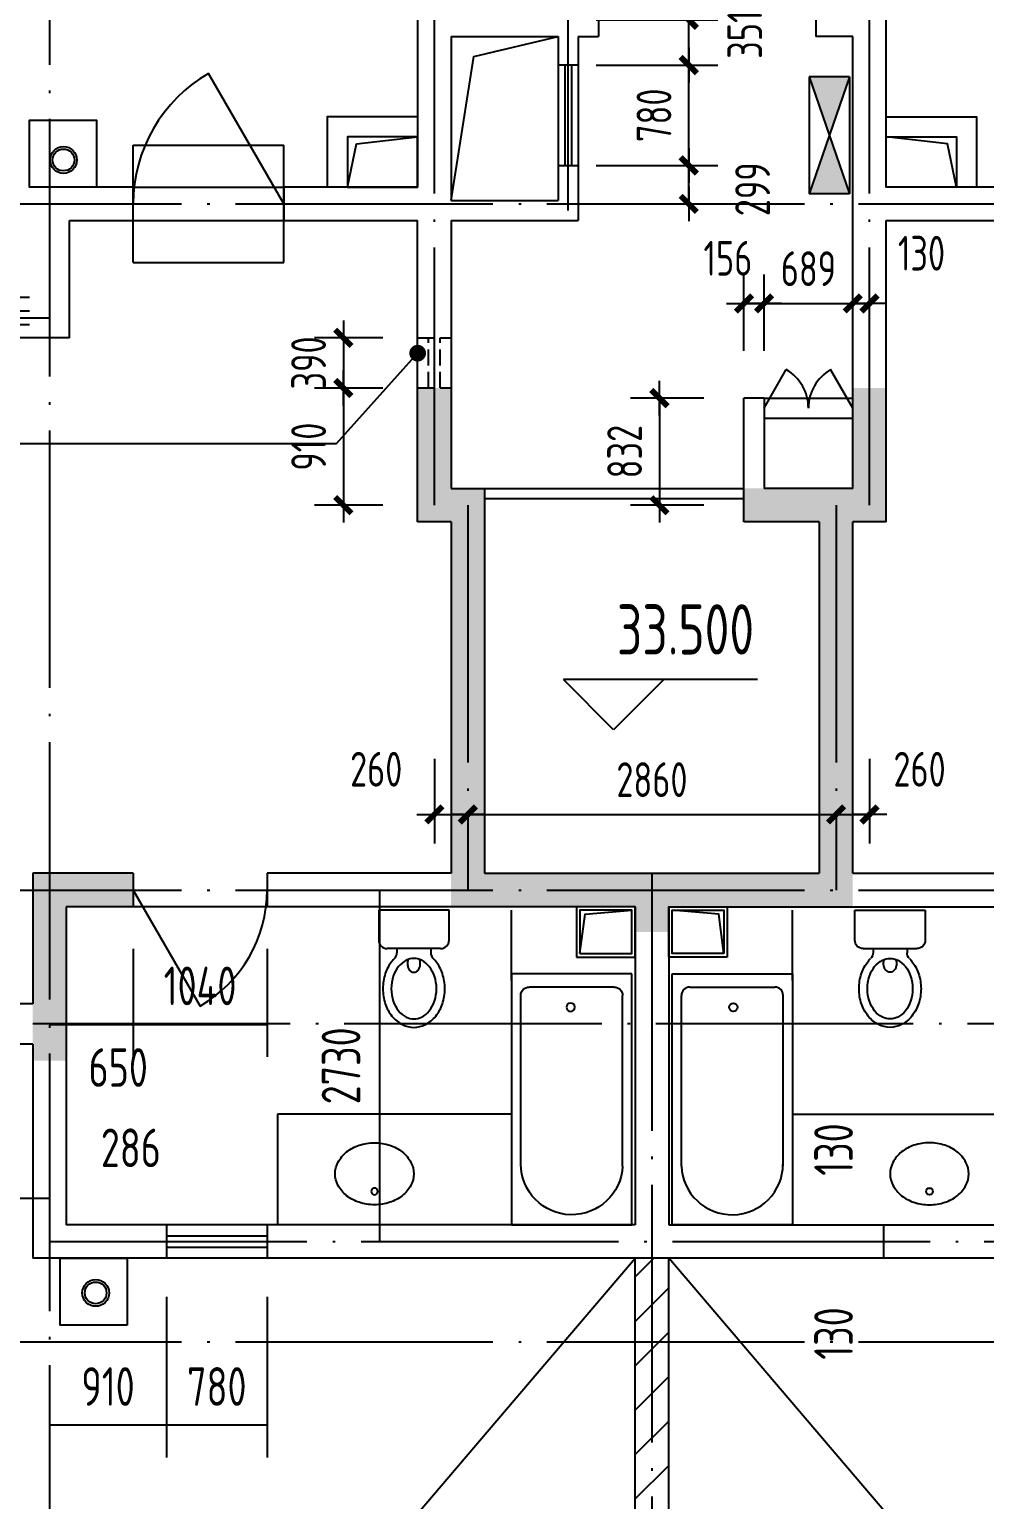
# Model space of a CAD drawing. Extents: x -726032 to 135930, y -151624 to 587044.
# Drawn here: x -586080 to -578660, y 499528 to 510948 of the extents above; entities that cross this region are included whole.
import ezdxf
from ezdxf.enums import TextEntityAlignment as Align

# ---------------------------------------------------------------- set-up
doc = ezdxf.new("R2010")
doc.units = 0
doc.header["$LTSCALE"] = 1000
doc.header["$MEASUREMENT"] = 0
doc.linetypes.add('DASH', pattern=[0.35, 0.25, -0.1])
doc.linetypes.add('DOTE', pattern=[2.42, 2, -0.2, 0.02, -0.2])
doc.layers.get('0').update_dxf_attribs({"linetype": 'CONTINUOUS'})
doc.layers.get('DEFPOINTS').update_dxf_attribs({"color": 1, "linetype": 'CONTINUOUS'})
for name, color, linetype in [('COLUMN', 170, 'CONTINUOUS'), ('DOTE', 8, 'DOTE'), ('GROUND', 45, 'CONTINUOUS'), ('JIAJU', 252, 'CONTINUOUS'), ('LVTRY', 6, 'CONTINUOUS'), ('PUB_DIM', 245, 'CONTINUOUS'), ('ROOF', 4, 'CONTINUOUS'), ('STAIR', 42, 'CONTINUOUS'), ('WALL', 255, 'CONTINUOUS'), ('WINDOW', 155, 'CONTINUOUS'), ('WINDOW_TEXT', 7, 'CONTINUOUS'), ('引线', 213, 'CONTINUOUS'), ('排水', 245, 'CONTINUOUS'), ('雨水管', 20, 'CONTINUOUS')]:
    doc.layers.add(name, color=color, linetype=linetype)
doc.styles.add('DIM_FONT', font='isocp.shx', dxfattribs={"width": 0.8})
doc.styles.add('SIMPLEX', font='SIMPLEX.SHX')
doc.dimstyles.new('AXIS', dxfattribs={"dimtxt": 300, "dimasz": 1, "dimexe": 250, "dimexo": 300, "dimgap": 150, "dimtad": 1, "dimdec": 0, "dimzin": 0, "dimdsep": 46, "dimtxsty": 'DIM_FONT', "dimcen": 0.09, "dimse1": 1, "dimse2": 1, "dimclrt": 142, "dimadec": 0, "dimazin": 0, "dimtfac": 1, "dimtdec": 0, "dimtix": 1, "dimtmove": 2, "dimatfit": 3, "dimfxl": 1, "dimtolj": 1, "dimtzin": 0, "dimarcsym": 0})
doc.dimstyles.new('DIMA', dxfattribs={"dimtxt": 300, "dimasz": 1, "dimexe": 250, "dimexo": 300, "dimgap": 150, "dimtad": 1, "dimdec": 0, "dimzin": 0, "dimdsep": 46, "dimtxsty": 'DIM_FONT', "dimcen": 0.09, "dimse1": 1, "dimclrt": 142, "dimadec": 0, "dimazin": 0, "dimtfac": 1, "dimtdec": 0, "dimtix": 1, "dimtmove": 2, "dimatfit": 3, "dimfxl": 1, "dimtolj": 1, "dimtzin": 0, "dimarcsym": 0})
doc.dimstyles.new('DIMB', dxfattribs={"dimtxt": 300, "dimasz": 1, "dimexe": 250, "dimexo": 300, "dimgap": 150, "dimtad": 1, "dimdec": 0, "dimzin": 0, "dimdsep": 46, "dimtxsty": 'DIM_FONT', "dimcen": 0.09, "dimse2": 1, "dimclrt": 142, "dimadec": 0, "dimazin": 0, "dimtfac": 1, "dimtdec": 0, "dimtix": 1, "dimtmove": 2, "dimatfit": 3, "dimfxl": 1, "dimtolj": 1, "dimtzin": 0, "dimarcsym": 0})
doc.dimstyles.new('DIMN', dxfattribs={"dimtxt": 300, "dimasz": 1, "dimexe": 250, "dimexo": 300, "dimgap": 150, "dimtad": 1, "dimdec": 0, "dimzin": 0, "dimdsep": 46, "dimtxsty": 'DIM_FONT', "dimcen": 0.09, "dimclrt": 142, "dimadec": 0, "dimazin": 0, "dimtfac": 1, "dimtdec": 0, "dimtix": 1, "dimtmove": 2, "dimatfit": 3, "dimfxl": 1, "dimtolj": 1, "dimtzin": 0, "dimarcsym": 0})

# ---------------------------------------------------------------- blocks, each defined once
blk = doc.blocks.new('_DIMX')
blk.add_line((-150, 0), (150, 0))
at = {"const_width": 50}
blk.add_lwpolyline([(-70, -70), (70, 70)], dxfattribs=at)
blk = doc.blocks.new('*D1623')
at = {"layer": 'DEFPOINTS', "color": 0, "transparency": 16777216}
for p in [(-579554, 508819), (-579684, 508182), (-579554, 508182)]:
    blk.add_point(p, dxfattribs=at)
at = {"layer": 'PUB_DIM', "color": 0, "lineweight": -2, "transparency": 16777216}
for p, q in [((-579554, 508452), (-579554, 509044)), ((-579685, 508819), (-579686, 508819)), ((-579684, 508819), (-579554, 508819)), ((-579553, 508819), (-579552, 508819))]:
    blk.add_line(p, q, dxfattribs=at)
at = {"layer": 'PUB_DIM', "color": 0, "lineweight": -2, "transparency": 16777216, "xscale": 0.9, "yscale": 0.9, "zscale": 0.9}
blk.add_blockref('_DIMX', (-579684, 508819), dxfattribs=at)
at = {"layer": 'PUB_DIM', "color": 0, "lineweight": -2, "transparency": 16777216, "xscale": 0.9, "yscale": 0.9, "zscale": 0.9, "rotation": 180}
blk.add_blockref('_DIMX', (-579554, 508819), dxfattribs=at)
at = {"layer": 'PUB_DIM', "color": 142, "transparency": 16777216, "insert": (-579150, 509209), "char_height": 270, "attachment_point": 5, "style": 'DIM_FONT'}
blk.add_mtext('\\A1;130', dxfattribs=at)
blk = doc.blocks.new('*D341')
at = {"layer": 'DEFPOINTS', "color": 0, "transparency": 16777216}
for p in [(-579684, 508819), (-580373, 508182), (-579684, 508182)]:
    blk.add_point(p, dxfattribs=at)
at = {"layer": 'PUB_DIM', "color": 0, "lineweight": -2, "transparency": 16777216}
for p, q in [((-580373, 508452), (-580373, 509044)), ((-579684, 508452), (-579684, 509044)), ((-580372, 508819), (-579685, 508819))]:
    blk.add_line(p, q, dxfattribs=at)
at = {"layer": 'PUB_DIM', "color": 0, "lineweight": -2, "transparency": 16777216, "xscale": 0.9, "yscale": 0.9, "zscale": 0.9, "rotation": 180}
blk.add_blockref('_DIMX', (-580373, 508819), dxfattribs=at)
at = {"layer": 'PUB_DIM', "color": 0, "lineweight": -2, "transparency": 16777216, "xscale": 0.9, "yscale": 0.9, "zscale": 0.9}
blk.add_blockref('_DIMX', (-579684, 508819), dxfattribs=at)
at = {"layer": 'PUB_DIM', "color": 142, "transparency": 16777216, "insert": (-580028, 509089), "char_height": 270, "attachment_point": 5, "style": 'DIM_FONT'}
blk.add_mtext('\\A1;689', dxfattribs=at)
blk = doc.blocks.new('A$C5371541F')
at = {"layer": 'JIAJU'}
h = blk.add_hatch(color=256, dxfattribs=at)
h.paths.add_polyline_path([(0, 700), (120, 350), (240, 700)])
h.paths.add_polyline_path([(0, 0), (240, 0), (120, 350)])
for p, q in [((0, 700), (0, 0)), ((240, 700), (0, 0)), ((240, 700), (0, 700)), ((0, 700), (240, 0)), ((240, 700), (240, 0)), ((240, 0), (0, 0))]:
    blk.add_line(p, q, dxfattribs=at)
blk = doc.blocks.new('M_A0GGR')
for p, q in [((-0.5, 0), (-0.25, -0.433)), ((0.5, 0), (0.25, -0.433))]:
    blk.add_line(p, q)
for centre, start, end in [((-0.5, 0), 300, 0), ((0.5, 0), 180, 240)]:
    blk.add_arc(centre, 0.5, start, end)
blk = doc.blocks.new('*D344')
at = {"layer": 'DEFPOINTS', "color": 0, "transparency": 16777216}
for p in [(-582934, 505551), (-582674, 505551), (-582674, 504850)]:
    blk.add_point(p, dxfattribs=at)
at = {"layer": 'PUB_DIM', "color": 0, "lineweight": -2, "transparency": 16777216}
for p, q in [((-582934, 505281), (-582934, 504625)), ((-582935, 504850), (-582936, 504850)), ((-582934, 504850), (-582674, 504850)), ((-582673, 504850), (-582672, 504850))]:
    blk.add_line(p, q, dxfattribs=at)
at = {"layer": 'PUB_DIM', "color": 0, "lineweight": -2, "transparency": 16777216, "xscale": 0.9, "yscale": 0.9, "zscale": 0.9}
blk.add_blockref('_DIMX', (-582934, 504850), dxfattribs=at)
at = {"layer": 'PUB_DIM', "color": 0, "lineweight": -2, "transparency": 16777216, "xscale": 0.9, "yscale": 0.9, "zscale": 0.9, "rotation": 180}
blk.add_blockref('_DIMX', (-582674, 504850), dxfattribs=at)
at = {"layer": 'PUB_DIM', "color": 142, "transparency": 16777216, "insert": (-583386, 505201), "char_height": 270, "attachment_point": 5, "style": 'DIM_FONT'}
blk.add_mtext('\\A1;260', dxfattribs=at)
blk = doc.blocks.new('51103111123616')
for p, q in [((-300, 60), (300, 60)), ((-300, 19.8), (300, 19.8)), ((-300, -19.8), (300, -19.8)), ((-300, -60), (300, -60))]:
    blk.add_line(p, q)
at = {"style": 'SIMPLEX', "flags": 9}
blk.add_attdef('A', text='', height=1, dxfattribs=at).set_placement((0, 0), align=Align.MIDDLE)
blk = doc.blocks.new('*D1626')
at = {"layer": 'DEFPOINTS', "color": 0, "transparency": 16777216}
for p in [(-581946, 511022), (-580958, 511022), (-581946, 510671)]:
    blk.add_point(p, dxfattribs=at)
at = {"layer": 'PUB_DIM', "color": 0, "lineweight": -2, "transparency": 16777216}
for p, q in [((-581676, 511022), (-580733, 511022)), ((-580958, 510672), (-580958, 511021))]:
    blk.add_line(p, q, dxfattribs=at)
at = {"layer": 'PUB_DIM', "color": 0, "lineweight": -2, "transparency": 16777216, "xscale": 0.9, "yscale": 0.9, "zscale": 0.9}
for p, rotation in [((-580958, 511022), 90), ((-580958, 510671), 270)]:
    blk.add_blockref('_DIMX', p, dxfattribs=dict(at, rotation=rotation))
at = {"layer": 'PUB_DIM', "color": 142, "transparency": 16777216, "insert": (-580523, 510907), "char_height": 270, "attachment_point": 5, "rotation": 90, "style": 'DIM_FONT'}
blk.add_mtext('\\A1;351', dxfattribs=at)
blk = doc.blocks.new('*D1627')
at = {"layer": 'DEFPOINTS', "color": 0, "transparency": 16777216}
for p in [(-581946, 510671), (-580958, 510671), (-581946, 509891)]:
    blk.add_point(p, dxfattribs=at)
at = {"layer": 'PUB_DIM', "color": 0, "lineweight": -2, "transparency": 16777216}
for p, q in [((-581676, 510671), (-580733, 510671)), ((-580958, 509892), (-580958, 510670))]:
    blk.add_line(p, q, dxfattribs=at)
at = {"layer": 'PUB_DIM', "color": 0, "lineweight": -2, "transparency": 16777216, "xscale": 0.9, "yscale": 0.9, "zscale": 0.9}
for p, rotation in [((-580958, 510671), 90), ((-580958, 509891), 270)]:
    blk.add_blockref('_DIMX', p, dxfattribs=dict(at, rotation=rotation))
at = {"layer": 'PUB_DIM', "color": 142, "transparency": 16777216, "insert": (-581228, 510281), "char_height": 270, "attachment_point": 5, "rotation": 90, "style": 'DIM_FONT'}
blk.add_mtext('\\A1;780', dxfattribs=at)
blk = doc.blocks.new('_DBLK')
blk.add_line((-0.5, 0), (0, -0.866))
blk.add_arc((-0.5, 0), 1, 300, 0)
at = {"layer": 'WINDOW_TEXT', "style": 'SIMPLEX', "flags": 9}
blk.add_attdef('A', text='', height=1, dxfattribs=at).set_placement((0, 1.5), align=Align.MIDDLE)
blk = doc.blocks.new('*D362')
at = {"layer": 'DEFPOINTS', "color": 0, "transparency": 16777216}
for p in [(-580570, 508084), (-581186, 507252), (-580570, 507252)]:
    blk.add_point(p, dxfattribs=at)
at = {"layer": 'PUB_DIM', "color": 0, "lineweight": -2, "transparency": 16777216}
for p, q in [((-580840, 508084), (-581411, 508084)), ((-581186, 508084), (-581186, 507253)), ((-580840, 507252), (-581411, 507252))]:
    blk.add_line(p, q, dxfattribs=at)
at = {"layer": 'PUB_DIM', "color": 0, "lineweight": -2, "transparency": 16777216, "xscale": 0.9, "yscale": 0.9, "zscale": 0.9}
for p, rotation in [((-581186, 508084), 90), ((-581186, 507252), 270)]:
    blk.add_blockref('_DIMX', p, dxfattribs=dict(at, rotation=rotation))
at = {"layer": 'PUB_DIM', "color": 142, "transparency": 16777216, "insert": (-581456, 507668), "char_height": 270, "attachment_point": 5, "rotation": 90, "style": 'DIM_FONT'}
blk.add_mtext('\\A1;832', dxfattribs=at)
blk = doc.blocks.new('*D363')
at = {"layer": 'DEFPOINTS', "color": 0, "transparency": 16777216}
for p in [(-580373, 508819), (-580529, 508182), (-580373, 508182)]:
    blk.add_point(p, dxfattribs=at)
at = {"layer": 'PUB_DIM', "color": 0, "lineweight": -2, "transparency": 16777216}
for p, q in [((-580529, 508452), (-580529, 509044)), ((-580373, 508452), (-580373, 509044)), ((-580530, 508819), (-580531, 508819)), ((-580529, 508819), (-580373, 508819)), ((-580372, 508819), (-580371, 508819))]:
    blk.add_line(p, q, dxfattribs=at)
at = {"layer": 'PUB_DIM', "color": 0, "lineweight": -2, "transparency": 16777216, "xscale": 0.9, "yscale": 0.9, "zscale": 0.9}
blk.add_blockref('_DIMX', (-580529, 508819), dxfattribs=at)
at = {"layer": 'PUB_DIM', "color": 0, "lineweight": -2, "transparency": 16777216, "xscale": 0.9, "yscale": 0.9, "zscale": 0.9, "rotation": 180}
blk.add_blockref('_DIMX', (-580373, 508819), dxfattribs=at)
at = {"layer": 'PUB_DIM', "color": 142, "transparency": 16777216, "insert": (-580654, 509170), "char_height": 270, "attachment_point": 5, "style": 'DIM_FONT'}
blk.add_mtext('\\A1;156', dxfattribs=at)
blk = doc.blocks.new('*D1639')
at = {"layer": 'DEFPOINTS', "color": 0, "transparency": 16777216}
for p in [(-581946, 509891), (-580958, 509891), (-581946, 509592)]:
    blk.add_point(p, dxfattribs=at)
at = {"layer": 'PUB_DIM', "color": 0, "lineweight": -2, "transparency": 16777216}
for p, q in [((-581676, 509891), (-580733, 509891)), ((-580958, 509593), (-580958, 509890))]:
    blk.add_line(p, q, dxfattribs=at)
at = {"layer": 'PUB_DIM', "color": 0, "lineweight": -2, "transparency": 16777216, "xscale": 0.9, "yscale": 0.9, "zscale": 0.9}
for p, rotation in [((-580958, 509891), 90), ((-580958, 509592), 270)]:
    blk.add_blockref('_DIMX', p, dxfattribs=dict(at, rotation=rotation))
at = {"layer": 'PUB_DIM', "color": 142, "transparency": 16777216, "insert": (-580462, 509706), "char_height": 270, "attachment_point": 5, "rotation": 90, "style": 'DIM_FONT'}
blk.add_mtext('\\A1;299', dxfattribs=at)
blk = doc.blocks.new('*D364')
at = {"layer": 'DEFPOINTS', "color": 0, "transparency": 16777216}
for p in [(-583064, 508552), (-583641, 508162), (-583064, 508162)]:
    blk.add_point(p, dxfattribs=at)
at = {"layer": 'PUB_DIM', "color": 0, "lineweight": -2, "transparency": 16777216}
for p, q in [((-583334, 508552), (-583866, 508552)), ((-583641, 508553), (-583641, 508554)), ((-583641, 508552), (-583641, 508162)), ((-583334, 508162), (-583866, 508162)), ((-583641, 508162), (-583641, 508161))]:
    blk.add_line(p, q, dxfattribs=at)
at = {"layer": 'PUB_DIM', "color": 0, "lineweight": -2, "transparency": 16777216, "xscale": 0.9, "yscale": 0.9, "zscale": 0.9}
for p, rotation in [((-583641, 508552), 270), ((-583641, 508162), 90)]:
    blk.add_blockref('_DIMX', p, dxfattribs=dict(at, rotation=rotation))
at = {"layer": 'PUB_DIM', "color": 142, "transparency": 16777216, "insert": (-583911, 508357), "char_height": 270, "attachment_point": 5, "rotation": 90, "style": 'DIM_FONT'}
blk.add_mtext('\\A1;390', dxfattribs=at)
blk = doc.blocks.new('*D365')
at = {"layer": 'DEFPOINTS', "color": 0, "transparency": 16777216}
for p in [(-583064, 508162), (-583641, 507252), (-583064, 507252)]:
    blk.add_point(p, dxfattribs=at)
at = {"layer": 'PUB_DIM', "color": 0, "lineweight": -2, "transparency": 16777216}
for p, q in [((-583334, 508162), (-583866, 508162)), ((-583641, 508162), (-583641, 507253)), ((-583334, 507252), (-583866, 507252))]:
    blk.add_line(p, q, dxfattribs=at)
at = {"layer": 'PUB_DIM', "color": 0, "lineweight": -2, "transparency": 16777216, "xscale": 0.9, "yscale": 0.9, "zscale": 0.9}
for p, rotation in [((-583641, 508162), 90), ((-583641, 507252), 270)]:
    blk.add_blockref('_DIMX', p, dxfattribs=dict(at, rotation=rotation))
at = {"layer": 'PUB_DIM', "color": 142, "transparency": 16777216, "insert": (-583911, 507707), "char_height": 270, "attachment_point": 5, "rotation": 90, "style": 'DIM_FONT'}
blk.add_mtext('\\A1;910', dxfattribs=at)
blk = doc.blocks.new('_LV29')
for p, q in [((-360, 0), (360, 0)), ((-360, -1500), (-360, 0)), ((360, 0), (360, -1500)), ((-254.1, -80), (254.1, -80)), ((-304.2, -1149.3), (-304.1, -130)), ((304.2, -1149.3), (304.1, -130)), ((360, -1500), (-360, -1500))]:
    blk.add_line(p, q)
blk.add_circle((6.2, -200), 25)
for centre, radius, start, end in [((-254.1, -130), 50, 90, 179.99558), ((254.1, -130), 50, 0.00442, 90), ((-0.7, -1136.2), 303.8, 182.45444, 359.74723)]:
    blk.add_arc(centre, radius, start, end)
blk = doc.blocks.new('_LV4')
blk.add_lwpolyline([(0, -520, 0.078966), (92.3, -505.3, 0.088152), (166.2, -465.8, 0.105269), (218.1, -403.4, 0.121685), (235, -335, 0.121685), (218.1, -266.6, 0.105269), (166.2, -204.2, 0.088152), (92.3, -164.7, 0.078966), (0, -150, 0.078966), (-92.3, -164.7, 0.088152), (-166.2, -204.2, 0.105269), (-218.1, -266.6, 0.121685), (-235, -335, 0.121685), (-218.1, -403.4, 0.105269), (-166.2, -465.8, 0.088152), (-92.3, -505.3, 0.078966)], format="xyb", close=True)
blk.add_circle((0, -230), 20)
blk = doc.blocks.new('*D3522')
at = {"layer": 'DEFPOINTS', "color": 0, "transparency": 16777216}
for p in [(-583948, 504262), (-583948, 501532), (-583359, 501532)]:
    blk.add_point(p, dxfattribs=at)
at = {"layer": 'PUB_DIM', "color": 0, "lineweight": -2, "transparency": 16777216}
for p, q in [((-583648, 504262), (-583109, 504262)), ((-583359, 504261), (-583359, 501533))]:
    blk.add_line(p, q, dxfattribs=at)
at = {"layer": 'PUB_DIM', "color": 0, "transparency": 16777216}
for points in [[(-583359, 504261), (-583359, 504261), (-583359, 504262)], [(-583359, 501533), (-583359, 501533), (-583359, 501532)]]:
    blk.add_solid(points, dxfattribs=at)
at = {"layer": 'PUB_DIM', "color": 142, "transparency": 16777216, "insert": (-583659, 502897), "char_height": 300, "attachment_point": 5, "rotation": 90, "style": 'DIM_FONT'}
blk.add_mtext('\\A1;2730', dxfattribs=at)
blk = doc.blocks.new('*D1642')
at = {"layer": 'DEFPOINTS', "color": 0, "transparency": 16777216}
for p in [(-585924, 504106), (-585274, 504106), (-585274, 503218)]:
    blk.add_point(p, dxfattribs=at)
at = {"layer": 'PUB_DIM', "color": 0, "lineweight": -2, "transparency": 16777216}
for p, q in [((-585274, 503806), (-585274, 502968)), ((-585923, 503218), (-585275, 503218))]:
    blk.add_line(p, q, dxfattribs=at)
at = {"layer": 'PUB_DIM', "color": 0, "transparency": 16777216}
for points in [[(-585923, 503218), (-585923, 503218), (-585924, 503218)], [(-585275, 503218), (-585275, 503218), (-585274, 503218)]]:
    blk.add_solid(points, dxfattribs=at)
at = {"layer": 'PUB_DIM', "color": 142, "transparency": 16777216, "insert": (-585390, 502884), "char_height": 300, "attachment_point": 5, "style": 'DIM_FONT'}
blk.add_mtext('\\A1;650', dxfattribs=at)
blk = doc.blocks.new('*D369')
at = {"layer": 'DEFPOINTS', "color": 0, "transparency": 16777216}
for p in [(-585274, 504106), (-584234, 504106), (-584234, 503218)]:
    blk.add_point(p, dxfattribs=at)
at = {"layer": 'PUB_DIM', "color": 0, "lineweight": -2, "transparency": 16777216}
for p, q in [((-585274, 503806), (-585274, 502968)), ((-584234, 503806), (-584234, 502968)), ((-585273, 503218), (-584235, 503218))]:
    blk.add_line(p, q, dxfattribs=at)
at = {"layer": 'PUB_DIM', "color": 0, "transparency": 16777216}
for points in [[(-585273, 503218), (-585273, 503218), (-585274, 503218)], [(-584235, 503218), (-584235, 503218), (-584234, 503218)]]:
    blk.add_solid(points, dxfattribs=at)
at = {"layer": 'PUB_DIM', "color": 142, "transparency": 16777216, "insert": (-584754, 503518), "char_height": 300, "attachment_point": 5, "style": 'DIM_FONT'}
blk.add_mtext('\\A1;1040', dxfattribs=at)
blk = doc.blocks.new('_LV5')
for p, q in [((210.1, 0), (-210.1, 0)), ((-210.1, 0), (-210.1, -180)), ((210.1, -180), (210.1, 0)), ((160.1, -230), (-160.1, -230)), ((-101.4, -230), (-101.4, -254.3)), ((101.4, -230), (101.4, -254.1))]:
    blk.add_line(p, q)
blk.add_lwpolyline([(-135.1, -469.4, 0.080312), (-123, -544.2, 0.089014), (-91.8, -601.5, 0.104918), (-45.6, -639.3, 0.119812), (0.1, -650.4, 0.119812), (45.8, -639.3, 0.104918), (92, -601.5, 0.089014), (123.2, -544.2, 0.080312), (135.3, -469.4, 0.080312), (123.2, -394.6, 0.089014), (92, -337.3, 0.104918), (45.8, -299.5, 0.119812), (0.1, -288.4, 0.119812), (-45.6, -299.5, 0.104918), (-91.8, -337.3, 0.089014), (-123, -394.6, 0.080312)], format="xyb", close=True)
for points in [[(-38.7, -318.5, 0.073567), (-35.6, -339.5, 0.084454), (-27.4, -356, 0.10642), (-14.1, -367.8, 0.129709), (0, -371.5, 0.129709), (14.1, -367.8, 0.10642), (27.4, -356, 0.084454), (35.6, -339.5, 0.073567), (38.7, -318.5, 0.073567), (35.6, -297.5, 0.014016), (34.7, -294.6, 0.10642)], [(-34.7, -294.7, 0.013578), (-35.6, -297.5, 0.073567), (-38.7, -318.5, 0.073567)]]:
    blk.add_lwpolyline(points, format="xyb")
for centre, radius, start, end in [((-160.1, -180), 50, 180, 270), ((-151.4, -254.3), 50, 314.81437, 0), ((151.4, -254.1), 50, 180, 225.25549), ((160.1, -180), 50, 270, 0), ((52.2, -452.8), 234.6, 141.28635, 161.63333), ((20.4, -427.3), 193.8, 134.81437, 141.28635), ((-20.2, -427.3), 193.8, 38.71365, 45.25549), ((-52, -452.8), 234.6, 18.36667, 38.71365), ((102.3, -469.4), 287.4, 161.63333, 180), ((-102.1, -469.4), 287.4, 0, 18.36667), ((102.3, -469.4), 287.4, 180, 198.36667), ((-102.1, -469.4), 287.4, 341.63333, 0), ((52.2, -486), 234.6, 198.36667, 218.71365), ((-52, -486), 234.6, 321.28635, 341.63333), ((20.4, -511.6), 193.8, 218.71365, 242.67141), ((0.1, -550.8), 149.6, 242.67141, 270), ((0.1, -550.8), 149.6, 270, 297.32859), ((-20.2, -511.6), 193.8, 297.32859, 321.28635)]:
    blk.add_arc(centre, radius, start, end)
blk = doc.blocks.new('_WBLK')
for p, q in [((-0.5, 0.5), (0.5, 0.5)), ((0.5, 0.1667), (-0.5, 0.1667)), ((0.5, -0.1667), (-0.5, -0.1667)), ((-0.5, -0.5), (0.5, -0.5))]:
    blk.add_line(p, q)
at = {"layer": 'WINDOW_TEXT', "style": 'SIMPLEX', "flags": 9}
blk.add_attdef('A', text='', height=1, dxfattribs=at).set_placement((0, 1.5), align=Align.MIDDLE)
blk = doc.blocks.new('*D3528')
at = {"layer": 'DEFPOINTS', "color": 0, "transparency": 16777216}
for p in [(-586210, 502862), (-585924, 502862), (-585924, 501870)]:
    blk.add_point(p, dxfattribs=at)
at = {"layer": 'PUB_DIM', "color": 0, "lineweight": -2, "transparency": 16777216}
for p, q in [((-586210, 502562), (-586210, 501620)), ((-586211, 501870), (-586212, 501870)), ((-586210, 501870), (-585924, 501870)), ((-585923, 501870), (-585922, 501870))]:
    blk.add_line(p, q, dxfattribs=at)
at = {"layer": 'PUB_DIM', "color": 0, "transparency": 16777216}
for points in [[(-586211, 501870), (-586211, 501870), (-586210, 501870)], [(-585923, 501870), (-585923, 501870), (-585924, 501870)]]:
    blk.add_solid(points, dxfattribs=at)
at = {"layer": 'PUB_DIM', "color": 142, "transparency": 16777216, "insert": (-585292, 502260), "char_height": 300, "attachment_point": 5, "style": 'DIM_FONT'}
blk.add_mtext('\\A1;286', dxfattribs=at)
blk = doc.blocks.new('*D3097')
at = {"layer": 'DEFPOINTS', "color": 0, "transparency": 16777216}
for p in [(-580743, 501662), (-579443, 501662), (-580743, 501532)]:
    blk.add_point(p, dxfattribs=at)
at = {"layer": 'PUB_DIM', "color": 0, "lineweight": -2, "transparency": 16777216}
for p, q in [((-579443, 501663), (-579443, 501664)), ((-579443, 501532), (-579443, 501662)), ((-579443, 501531), (-579443, 501530))]:
    blk.add_line(p, q, dxfattribs=at)
at = {"layer": 'PUB_DIM', "color": 0, "transparency": 16777216}
for points in [[(-579443, 501663), (-579442, 501663), (-579443, 501662)], [(-579443, 501531), (-579442, 501531), (-579443, 501532)]]:
    blk.add_solid(points, dxfattribs=at)
at = {"layer": 'PUB_DIM', "color": 142, "transparency": 16777216, "insert": (-579833, 502247), "char_height": 300, "attachment_point": 5, "rotation": 90, "style": 'DIM_FONT'}
blk.add_mtext('\\A1;130', dxfattribs=at)
blk = doc.blocks.new('*D3098')
at = {"layer": 'DEFPOINTS', "color": 0, "transparency": 16777216}
for p in [(-580743, 501532), (-579443, 501532), (-580743, 501402)]:
    blk.add_point(p, dxfattribs=at)
at = {"layer": 'PUB_DIM', "color": 0, "lineweight": -2, "transparency": 16777216}
for p, q in [((-579443, 501533), (-579443, 501534)), ((-579443, 501402), (-579443, 501532)), ((-579443, 501401), (-579443, 501400))]:
    blk.add_line(p, q, dxfattribs=at)
at = {"layer": 'PUB_DIM', "color": 0, "transparency": 16777216}
for points in [[(-579443, 501533), (-579442, 501533), (-579443, 501532)], [(-579443, 501401), (-579442, 501401), (-579443, 501402)]]:
    blk.add_solid(points, dxfattribs=at)
at = {"layer": 'PUB_DIM', "color": 142, "transparency": 16777216, "insert": (-579833, 500818), "char_height": 300, "attachment_point": 5, "rotation": 90, "style": 'DIM_FONT'}
blk.add_mtext('\\A1;130', dxfattribs=at)
blk = doc.blocks.new('*D3876')
at = {"layer": 'DEFPOINTS', "color": 0, "transparency": 16777216}
for p in [(-579814, 505551), (-579554, 505551), (-579554, 504850)]:
    blk.add_point(p, dxfattribs=at)
at = {"layer": 'PUB_DIM', "color": 0, "lineweight": -2, "transparency": 16777216}
for p, q in [((-579554, 505281), (-579554, 504625)), ((-579815, 504850), (-579816, 504850)), ((-579814, 504850), (-579554, 504850)), ((-579553, 504850), (-579552, 504850))]:
    blk.add_line(p, q, dxfattribs=at)
at = {"layer": 'PUB_DIM', "color": 0, "lineweight": -2, "transparency": 16777216, "xscale": 0.9, "yscale": 0.9, "zscale": 0.9}
blk.add_blockref('_DIMX', (-579814, 504850), dxfattribs=at)
at = {"layer": 'PUB_DIM', "color": 0, "lineweight": -2, "transparency": 16777216, "xscale": 0.9, "yscale": 0.9, "zscale": 0.9, "rotation": 180}
blk.add_blockref('_DIMX', (-579554, 504850), dxfattribs=at)
at = {"layer": 'PUB_DIM', "color": 142, "transparency": 16777216, "insert": (-579165, 505201), "char_height": 270, "attachment_point": 5, "style": 'DIM_FONT'}
blk.add_mtext('\\A1;260', dxfattribs=at)
blk = doc.blocks.new('*D3877')
at = {"layer": 'DEFPOINTS', "color": 0, "transparency": 16777216}
for p in [(-582674, 505551), (-579814, 505551), (-579814, 504850)]:
    blk.add_point(p, dxfattribs=at)
at = {"layer": 'PUB_DIM', "color": 0, "lineweight": -2, "transparency": 16777216}
blk.add_line((-582673, 504850), (-579815, 504850), dxfattribs=at)
at = {"layer": 'PUB_DIM', "color": 0, "lineweight": -2, "transparency": 16777216, "xscale": 0.9, "yscale": 0.9, "zscale": 0.9, "rotation": 180}
blk.add_blockref('_DIMX', (-582674, 504850), dxfattribs=at)
at = {"layer": 'PUB_DIM', "color": 0, "lineweight": -2, "transparency": 16777216, "xscale": 0.9, "yscale": 0.9, "zscale": 0.9}
blk.add_blockref('_DIMX', (-579814, 504850), dxfattribs=at)
at = {"layer": 'PUB_DIM', "color": 142, "transparency": 16777216, "insert": (-581244, 505120), "char_height": 270, "attachment_point": 5, "style": 'DIM_FONT'}
blk.add_mtext('\\A1;2860', dxfattribs=at)
blk = doc.blocks.new('*D3992')
at = {"layer": 'DEFPOINTS', "color": 0, "transparency": 16777216}
for p in [(-585014, 501402), (-584234, 501402), (-585014, 500106)]:
    blk.add_point(p, dxfattribs=at)
at = {"layer": 'PUB_DIM', "color": 0, "lineweight": -2, "transparency": 16777216}
for p, q in [((-585014, 501102), (-585014, 499856)), ((-584234, 501102), (-584234, 499856)), ((-584235, 500106), (-585013, 500106))]:
    blk.add_line(p, q, dxfattribs=at)
at = {"layer": 'PUB_DIM', "color": 0, "transparency": 16777216}
for points in [[(-585013, 500106), (-585013, 500105), (-585014, 500106)], [(-584235, 500106), (-584235, 500105), (-584234, 500106)]]:
    blk.add_solid(points, dxfattribs=at)
at = {"layer": 'PUB_DIM', "color": 142, "transparency": 16777216, "insert": (-584624, 500406), "char_height": 300, "attachment_point": 5, "style": 'DIM_FONT'}
blk.add_mtext('\\A1;780', dxfattribs=at)
blk = doc.blocks.new('*D3993')
at = {"layer": 'DEFPOINTS', "color": 0, "transparency": 16777216}
for p in [(-585924, 501402), (-585014, 501402), (-585924, 500106)]:
    blk.add_point(p, dxfattribs=at)
at = {"layer": 'PUB_DIM', "color": 0, "lineweight": -2, "transparency": 16777216}
for p, q in [((-585014, 501102), (-585014, 499856)), ((-585015, 500106), (-585923, 500106))]:
    blk.add_line(p, q, dxfattribs=at)
at = {"layer": 'PUB_DIM', "color": 0, "transparency": 16777216}
for points in [[(-585923, 500106), (-585923, 500105), (-585924, 500106)], [(-585015, 500106), (-585015, 500105), (-585014, 500106)]]:
    blk.add_solid(points, dxfattribs=at)
at = {"layer": 'PUB_DIM', "color": 142, "transparency": 16777216, "insert": (-585469, 500406), "char_height": 300, "attachment_point": 5, "style": 'DIM_FONT'}
blk.add_mtext('\\A1;910', dxfattribs=at)

msp = doc.modelspace()

# ---------------------------------------------------------------- hatches: boundary and pattern name
at = {"layer": 'ROOF'}
h = msp.add_hatch(dxfattribs=at)
h.set_pattern_fill('ANSI31', color=256, scale=1950, style=0)
h.set_pattern_definition([(45, (-453177.4, 346442.75), (-172.35728, 172.35728), [])])
h.paths.add_polyline_path([(-581373.9, 495916.4), (-581113.9, 495916.4), (-581113.9, 496471.1, -0.4142136), (-581146.5, 496503.8, -0.4142136), (-581113.9, 496536.4), (-581113.9, 501402.4), (-581373.9, 501402.4)])

# ---------------------------------------------------------------- linework, layer by layer
at = {"layer": 'COLUMN'}
for points in [[(-583063.9, 508162.4), (-583063.9, 507122.4), (-582803.9, 508162.4), (-582803.9, 507122.4)], [(-579423.9, 508162.4), (-579423.9, 507122.4), (-579683.9, 508162.4), (-579683.9, 507122.4)], [(-582803.9, 504132.4), (-582803.9, 507382.4), (-582543.9, 504392.4), (-582543.9, 507382.4)], [(-579683.9, 507382.4), (-579943.9, 507122.4), (-580528.9, 507382.4), (-580528.9, 507122.4)], [(-579683.9, 504132.4), (-579683.9, 507382.4), (-579943.9, 504392.4), (-579943.9, 507122.4)], [(-586053.9, 504392.4), (-585273.9, 504392.4), (-585793.9, 504132.4), (-585273.9, 504132.4)], [(-586053.9, 502936.4), (-586053.9, 504392.4), (-585793.9, 502936.4), (-585793.9, 504132.4)], [(-582803.9, 504132.4), (-582543.9, 504392.4), (-579683.9, 504132.4), (-579943.9, 504392.4)], [(-581373.9, 504132.4), (-581373.9, 503937.4), (-581113.9, 504132.4), (-581113.9, 503937.4)]]:
    msp.add_solid(points, dxfattribs=at)
at = {"layer": 'DOTE'}
for p, q in [((-585923.9, 522352), (-585923.9, 491880.4)), ((-582933.9, 507252.4), (-582933.9, 522352)), ((-579553.9, 507252.4), (-579553.9, 522352)), ((-581893.9, 509540.4), (-581893.9, 511022.4)), ((-615939.2, 509592.4), (-545333.8, 509592.4)), ((-599183.9, 508708.4), (-585923.9, 508708.4)), ((-582673.9, 507252.4), (-582673.9, 504262.4)), ((-579813.9, 507252.4), (-579813.9, 504262.4)), ((-581243.9, 504392.4), (-581243.9, 491880.4)), ((-615939.2, 504262.4), (-545333.8, 504262.4)), ((-545333.8, 503222.4), (-615939.2, 503222.4)), ((-585923.9, 501532.4), (-576563.9, 501532.4)), ((-615939.2, 500752.4), (-545333.8, 500752.4))]:
    msp.add_line(p, q, dxfattribs=at)
at = {"layer": 'GROUND'}
for p, q in [((-580372.9, 508084.4), (-579683.9, 508084.4)), ((-580372.9, 507928.4), (-579683.9, 507928.4)), ((-584233.9, 504132.4), (-585273.9, 504132.4))]:
    msp.add_line(p, q, dxfattribs=at)
at = {"layer": 'LVTRY'}
for p, q in [((-582335.9, 503560.4), (-582335.9, 504106.4)), ((-580151.9, 503560.4), (-580151.9, 504106.4)), ((-584152.4, 502520.4), (-584152.4, 501662.4)), ((-582331.5, 502520.4), (-584152.4, 502520.4)), ((-580156.2, 502520.4), (-578335.3, 502520.4))]:
    msp.add_line(p, q, dxfattribs=at)
for points in [[(-583063.9, 510268.4), (-583765.9, 510268.4), (-583765.9, 509722.4)], [(-579423.9, 510268.4), (-578721.9, 510268.4), (-578721.9, 509722.4)], [(-583609.9, 509722.4), (-583540.2, 510058.4), (-583063.9, 510112.4)], [(-578877.9, 509722.4), (-578947.5, 510058.4), (-579423.9, 510112.4)], [(-581802.9, 503768.4), (-581762.8, 504076.1), (-581399.9, 504106.4)], [(-580684.9, 503768.4), (-580724.9, 504076.1), (-581087.9, 504106.4)]]:
    msp.add_lwpolyline(points, dxfattribs=at)
for points in [[(-583609.9, 509722.4), (-583063.9, 509722.4), (-583063.9, 510112.4), (-583609.9, 510112.4)], [(-578877.9, 509722.4), (-579423.9, 509722.4), (-579423.9, 510112.4), (-578877.9, 510112.4)], [(-581828.9, 503742.4), (-581373.9, 503742.4), (-581373.9, 504132.4), (-581828.9, 504132.4)], [(-581802.9, 503768.4), (-581399.9, 503768.4), (-581399.9, 504106.4), (-581802.9, 504106.4)], [(-580658.9, 503742.4), (-581113.9, 503742.4), (-581113.9, 504132.4), (-580658.9, 504132.4)], [(-580684.9, 503768.4), (-581087.9, 503768.4), (-581087.9, 504106.4), (-580684.9, 504106.4)]]:
    msp.add_lwpolyline(points, close=True, dxfattribs=at)
at = {"layer": 'PUB_DIM'}
for p, q in [((-580424.7, 505897.7), (-581931.3, 505897.7)), ((-581541.3, 505507.7), (-581931.3, 505897.7)), ((-581151.3, 505897.7), (-581541.3, 505507.7))]:
    msp.add_line(p, q, dxfattribs=at)
at = {"layer": 'ROOF'}
for p, q in [((-582543.9, 507382.4), (-580528.9, 507382.4)), ((-582543.9, 507304.4), (-580528.9, 507304.4)), ((-581373.9, 495916.4), (-581373.9, 501402.4)), ((-581113.9, 495916.4), (-581113.9, 501402.4))]:
    msp.add_line(p, q, dxfattribs=at)
msp.add_lwpolyline([(-582803.9, 509618.4), (-582627.5, 510736.5), (-581971.9, 510892.4)], dxfattribs=at)
at = {"layer": 'STAIR'}
for p, q in [((-585273.9, 510047.4), (-584103.9, 510047.4)), ((-585273.9, 509137.4), (-585273.9, 510047.4)), ((-584103.9, 509137.4), (-584103.9, 510047.4)), ((-585273.9, 509722.4), (-584103.9, 509722.4)), ((-585273.9, 509462.4), (-584103.9, 509462.4)), ((-585273.9, 509137.4), (-584103.9, 509137.4))]:
    msp.add_line(p, q, dxfattribs=at)
at = {"layer": 'WALL'}
for p, q in [((-579423.9, 509722.4), (-579423.9, 517288.4)), ((-583063.9, 511308.4), (-583063.9, 509722.4)), ((-581659.9, 511152.4), (-581659.9, 510892.4)), ((-579969.9, 511152.4), (-579969.9, 510892.4)), ((-582803.9, 510892.4), (-582803.9, 509618.4)), ((-582803.9, 510892.4), (-581971.9, 510892.4)), ((-581971.9, 510892.4), (-581971.9, 510671.4)), ((-581815.9, 510892.4), (-581815.9, 510671.4)), ((-581815.9, 510892.4), (-581659.9, 510892.4)), ((-579683.9, 510892.4), (-579969.9, 510892.4)), ((-579683.9, 507382.4), (-579683.9, 510892.4)), ((-581971.9, 510671.4), (-581815.9, 510671.4)), ((-581971.9, 509891.4), (-581815.9, 509891.4)), ((-581971.9, 509891.4), (-581971.9, 509618.4)), ((-581815.9, 509891.4), (-581815.9, 509462.4)), ((-585273.9, 509722.4), (-586079.9, 509722.4)), ((-585273.9, 509462.4), (-585273.9, 509722.4)), ((-584103.9, 509722.4), (-584103.9, 509462.4)), ((-583063.9, 509722.4), (-584103.9, 509722.4)), ((-578383.9, 509722.4), (-579423.9, 509722.4)), ((-582803.9, 509618.4), (-581971.9, 509618.4)), ((-585767.9, 508552.4), (-585767.9, 509462.4)), ((-585767.9, 509462.4), (-585273.9, 509462.4)), ((-584103.9, 509462.4), (-583063.9, 509462.4)), ((-583063.9, 507122.4), (-583063.9, 509462.4)), ((-582803.9, 509462.4), (-582803.9, 507382.4)), ((-582803.9, 509462.4), (-581815.9, 509462.4)), ((-579423.9, 507122.4), (-579423.9, 509462.4)), ((-579423.9, 509462.4), (-578383.9, 509462.4)), ((-585767.9, 508552.4), (-586079.9, 508552.4)), ((-580372.9, 508084.4), (-580528.9, 508084.4)), ((-580528.9, 507122.4), (-580528.9, 508084.4)), ((-580372.9, 508084.4), (-580372.9, 507382.4)), ((-582803.9, 507382.4), (-582543.9, 507382.4)), ((-582543.9, 507382.4), (-582543.9, 504392.4)), ((-579683.9, 507382.4), (-580372.9, 507382.4)), ((-582803.9, 507122.4), (-583063.9, 507122.4)), ((-582803.9, 507122.4), (-582803.9, 504392.4)), ((-579943.9, 507122.4), (-580528.9, 507122.4)), ((-579943.9, 507122.4), (-579943.9, 504392.4)), ((-579423.9, 507122.4), (-579683.9, 507122.4)), ((-579683.9, 504392.4), (-579683.9, 507122.4)), ((-585273.9, 504392.4), (-586053.9, 504392.4)), ((-586053.9, 504392.4), (-586053.9, 503378.4)), ((-585273.9, 504392.4), (-585273.9, 504132.4)), ((-582803.9, 504392.4), (-584233.9, 504392.4)), ((-584233.9, 504392.4), (-584233.9, 504132.4)), ((-582543.9, 504392.4), (-579943.9, 504392.4)), ((-579683.9, 504392.4), (-578253.9, 504392.4)), ((-585793.9, 504132.4), (-585793.9, 501662.4)), ((-585273.9, 504132.4), (-585793.9, 504132.4)), ((-581373.9, 504132.4), (-584233.9, 504132.4)), ((-581373.9, 504132.4), (-581373.9, 501662.4)), ((-581113.9, 504132.4), (-578253.9, 504132.4)), ((-581113.9, 504132.4), (-581113.9, 501662.4)), ((-586053.9, 503378.4), (-586209.9, 503378.4)), ((-586053.9, 503066.4), (-586209.9, 503066.4)), ((-586053.9, 503066.4), (-586053.9, 501402.4)), ((-585013.9, 501662.4), (-585793.9, 501662.4)), ((-585013.9, 501662.4), (-585013.9, 501402.4)), ((-581373.9, 501662.4), (-584233.9, 501662.4)), ((-584233.9, 501662.4), (-584233.9, 501402.4)), ((-581113.9, 501662.4), (-578253.9, 501662.4)), ((-585013.9, 501402.4), (-586053.9, 501402.4)), ((-578253.9, 501402.4), (-584233.9, 501402.4))]:
    msp.add_line(p, q, dxfattribs=at)
at = {"layer": 'WINDOW', "linetype": 'DASH', "ltscale": 0.5}
for p, q in [((-583063.9, 508552.4), (-582803.9, 508552.4)), ((-582979.4, 508162.4), (-582979.4, 508552.4)), ((-582888.4, 508162.4), (-582888.4, 508552.4)), ((-583063.9, 508162.4), (-582803.9, 508162.4))]:
    msp.add_line(p, q, dxfattribs=at)
at = {"layer": '引线'}
msp.add_lwpolyline([(-583063.9, 508432.7), (-583698, 507728), (-586412.6, 507728)], dxfattribs=at)
at = {"layer": '引线', "const_width": 64.7}
msp.add_lwpolyline([(-583096.5, 508432.7, 1), (-583031.2, 508432.7, 1)], format="xyb", close=True, dxfattribs=at)
at = {"layer": '排水'}
for p, q in [((-586053.9, 495916.4), (-581373.9, 501402.4)), ((-576433.9, 495916.4), (-581113.9, 501402.4))]:
    msp.add_line(p, q, dxfattribs=at)
at = {"layer": '雨水管'}
for points in [[(-585559.9, 509722.4), (-586079.9, 509722.4), (-586079.9, 510242.4), (-585559.9, 510242.4)], [(-585320.1, 500882.4), (-585840.1, 500882.4), (-585840.1, 501402.4), (-585320.1, 501402.4)]]:
    msp.add_lwpolyline(points, close=True, dxfattribs=at)
for centre, radius in [((-585815.2, 509933.4), 104), ((-585815.2, 509933.4), 84.5), ((-585565.1, 501133.3), 104), ((-585565.1, 501133.3), 84.5)]:
    msp.add_circle(centre, radius, dxfattribs=at)

# ---------------------------------------------------------------- block references
at = {"layer": 'JIAJU', "xscale": 1.299999999999272, "yscale": 1.299999999999272, "zscale": 1.299999999999272}
msp.add_blockref('A$C5371541F', (-580021.9, 509670.4), dxfattribs=at)
at = {"layer": 'LVTRY'}
for name, p, xscale, yscale, zscale in [('_LV5', (-583093.4, 504106.4), 1.299999999999272, 1.299999999999272, 1.299999999999272), ('_LV5', (-579394.4, 504106.4), -1.299999999999272, 1.30000000000291, 1.3), ('_LV29', (-581867.9, 503612.4), -1.299999999999272, 1.30000000000291, 1.3), ('_LV29', (-580619.9, 503612.4), 1.299999999999272, 1.299999999999272, 1.299999999999272)]:
    msp.add_blockref(name, p, dxfattribs=dict(at, xscale=xscale, yscale=yscale, zscale=zscale))
at = {"layer": 'LVTRY', "rotation": 180}
for p, xscale, yscale, zscale in [((-583399.3, 501623), -1.299999999999272, 1.30000000000291, 1.3), ((-579088.4, 501623), 1.299999999999272, 1.299999999999272, 1.299999999999272)]:
    msp.add_blockref('_LV4', p, dxfattribs=dict(at, xscale=xscale, yscale=yscale, zscale=zscale))
at = {"layer": 'WINDOW', "color": 3, "xscale": 1170, "yscale": 1170, "zscale": 1170, "rotation": 180}
msp.add_blockref('_DBLK', (-584688.9, 509592.4), dxfattribs=at)
at = {"layer": 'WINDOW'}
for name, p, xscale, yscale, zscale, rotation in [('51103111123616', (-581893.9, 510281.4), 1.30000000000291, 1.30000000000291, 1.30000000000291, 270), ('_WBLK', (-586664.9, 508708.4), 1170, 311.9999999999854, 1170, 180), ('_DBLK', (-584753.9, 504262.4), -1040, -1040, 1040, 180), ('_WBLK', (-584623.9, 501532.4), 780, 259.9999999999272, 780, 180)]:
    msp.add_blockref(name, p, dxfattribs=dict(at, xscale=xscale, yscale=yscale, zscale=zscale, rotation=rotation))
at = {"layer": 'WINDOW', "xscale": -689, "yscale": -689, "zscale": 689}
msp.add_blockref('M_A0GGR', (-580028.4, 508006.4), dxfattribs=at)

# ---------------------------------------------------------------- texts
at = {"layer": 'PUB_DIM', "style": 'DIM_FONT', "width": 0.8}
msp.add_text('33.500', height=390, dxfattribs=at).set_placement((-580983, 506287.7), align=Align.MIDDLE)

# ---------------------------------------------------------------- dimensions: what is measured, and where the dimension line sits
at = {"layer": 'PUB_DIM'}
for base, p1, p2, angle, dimstyle, picture, middle in [((-580958.1, 511022.3), (-581945.9, 510671.3), (-581945.9, 511022.3), 90, 'DIMA', '*D1626', (-580522.6, 510907.4)), ((-580958.1, 509891.3), (-581945.9, 509592.3), (-581945.9, 509891.3), 90, 'DIMA', '*D1639', (-580461.7, 509706.3)), ((-580372.9, 508818.8), (-580528.9, 508182.3), (-580372.9, 508182.3), 0, 'DIMN', '*D363', (-580654.3, 509169.8)), ((-579553.9, 508818.8), (-579683.9, 508182.3), (-579553.9, 508182.3), 0, 'DIMA', '*D1623', (-579150.1, 509208.8))]:
    dim = msp.add_linear_dim(base=base, p1=p1, p2=p2, angle=angle, dimstyle=dimstyle, override={"dimscale": 0.9, "dimblk1": '_DIMX', "dimblk2": '_DIMX', "dimsah": 1}, dxfattribs=at)
    dim.commit()
    dim.dimension.update_dxf_attribs({"geometry": picture, "text_midpoint": middle, "dimtype": 161})
for p1, p2, distance, dimstyle, picture, middle in [((-581945.9, 509891.3), (-581945.9, 510671.3), -987.8, 'DIMA', '*D1627', (-581228.1, 510281.3)), ((-580372.9, 508182.3), (-579683.9, 508182.3), 636.5, 'DIMN', '*D341', (-580028.4, 509088.8))]:
    dim = msp.add_aligned_dim(p1=p1, p2=p2, distance=distance, dimstyle=dimstyle, override={"dimscale": 0.9, "dimblk1": '_DIMX', "dimblk2": '_DIMX', "dimsah": 1}, dxfattribs=at)
    dim.commit()
    dim.dimension.update_dxf_attribs({"geometry": picture, "text_midpoint": middle})
for base, p1, p2, angle, picture, middle in [((-583641.2, 508162.4), (-583063.9, 508552.4), (-583063.9, 508162.4), 90, '*D364', (-583911.2, 508357.4)), ((-583641.2, 507252.4), (-583063.9, 508162.4), (-583063.9, 507252.4), 90, '*D365', (-583911.2, 507707.4)), ((-581186.2, 507252.4), (-580570.3, 508084.4), (-580570.3, 507252.4), 270, '*D362', (-581456.3, 507668.4))]:
    dim = msp.add_linear_dim(base=base, p1=p1, p2=p2, angle=angle, dimstyle='DIMN', override={"dimscale": 0.9, "dimblk1": '_DIMX', "dimblk2": '_DIMX', "dimsah": 1}, dxfattribs=at)
    dim.commit()
    dim.dimension.update_dxf_attribs({"geometry": picture, "text_midpoint": middle})
for base, p1, p2, dimstyle, picture, middle in [((-582673.9, 504849.6), (-582933.9, 505551.3), (-582673.9, 505551.3), 'DIMB', '*D344', (-583385.8, 505200.6)), ((-579553.9, 504849.6), (-579813.9, 505551.3), (-579553.9, 505551.3), 'DIMA', '*D3876', (-579164.5, 505200.6))]:
    dim = msp.add_linear_dim(base=base, p1=p1, p2=p2, dimstyle=dimstyle, override={"dimscale": 0.9, "dimblk1": '_DIMX', "dimblk2": '_DIMX', "dimsah": 1}, dxfattribs=at)
    dim.commit()
    dim.dimension.update_dxf_attribs({"geometry": picture, "text_midpoint": middle, "dimtype": 160})
dim = msp.add_linear_dim(base=(-579813.9, 504849.6), p1=(-582673.9, 505551.3), p2=(-579813.9, 505551.3), dimstyle='AXIS', override={"dimscale": 0.9, "dimblk1": '_DIMX', "dimblk2": '_DIMX', "dimsah": 1}, dxfattribs=at)
dim.commit()
dim.dimension.update_dxf_attribs({"geometry": '*D3877', "text_midpoint": (-581243.9, 505119.6)})
dim = msp.add_linear_dim(base=(-583359, 501532.4), p1=(-583947.7, 504262.4), p2=(-583947.7, 501532.4), angle=90, dimstyle='DIMB', dxfattribs=at)
dim.commit()
dim.dimension.update_dxf_attribs({"geometry": '*D3522', "text_midpoint": (-583659.1, 502897.4)})
for base, p1, p2, angle, dimstyle, picture, middle in [((-585273.8, 503217.7), (-585923.8, 504106.4), (-585273.8, 504106.4), 0, 'DIMA', '*D1642', (-585389.6, 502883.8)), ((-585923.9, 501870.3), (-586209.9, 502862.3), (-585923.9, 502862.3), 0, 'DIMB', '*D3528', (-585291.9, 502260.3)), ((-579442.5, 501662.4), (-580742.5, 501532.4), (-580742.5, 501662.4), 90, 'AXIS', '*D3097', (-579832.5, 502246.9)), ((-579442.5, 501532.4), (-580742.5, 501402.4), (-580742.5, 501532.4), 90, 'AXIS', '*D3098', (-579832.5, 500817.9))]:
    dim = msp.add_linear_dim(base=base, p1=p1, p2=p2, angle=angle, dimstyle=dimstyle, dxfattribs=at)
    dim.commit()
    dim.dimension.update_dxf_attribs({"geometry": picture, "text_midpoint": middle, "dimtype": 161})
for p1, p2, distance, dimstyle, picture, middle in [((-585273.8, 504106.4), (-584233.9, 504106.4), -888.7, 'DIMN', '*D369', (-584753.9, 503517.7)), ((-585013.9, 501402.4), (-585923.9, 501402.4), 1296.8, 'DIMB', '*D3993', (-585468.9, 500405.7)), ((-584233.9, 501402.4), (-585013.9, 501402.4), 1296.8, 'DIMN', '*D3992', (-584623.9, 500405.7))]:
    dim = msp.add_aligned_dim(p1=p1, p2=p2, distance=distance, dimstyle=dimstyle, dxfattribs=at)
    dim.commit()
    dim.dimension.update_dxf_attribs({"geometry": picture, "text_midpoint": middle})

doc.saveas('drawing.dxf')
